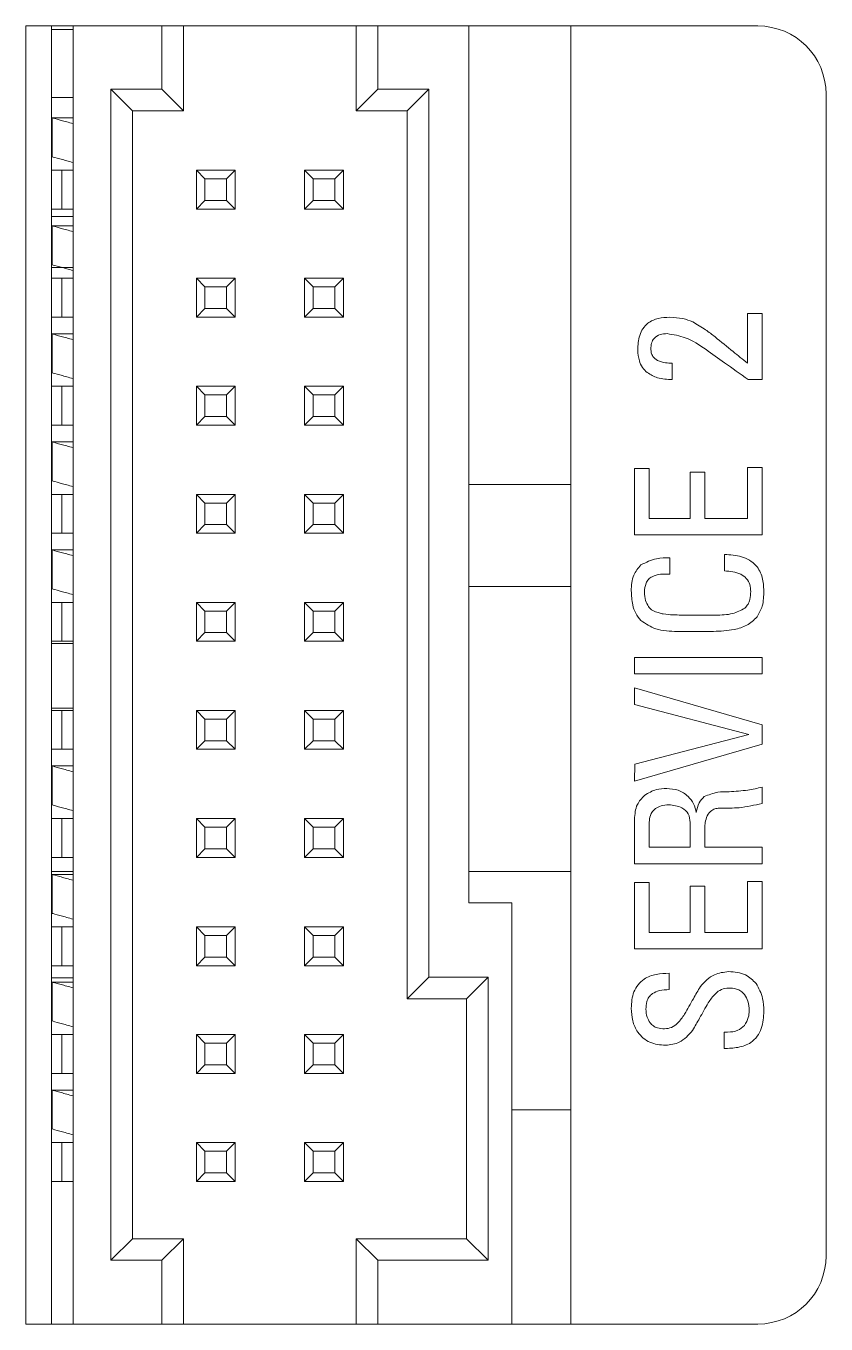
# Model space of a CAD drawing. Extents: x -194 to 239, y -574 to -265.
# Drawn here: x -117.987 to -115.016, y -309.008 to -304.185 of the extents above; entities that cross this region are included whole.
import ezdxf

# ---------------------------------------------------------------- set-up
doc = ezdxf.new("R2010")
doc.units = 0
doc.header["$LTSCALE"] = 0.5
doc.layers.get('0').update_dxf_attribs({"linetype": 'CONTINUOUS'})

msp = doc.modelspace()

# ---------------------------------------------------------------- linework, layer by layer
at = {"color": 7, "linetype": 'Continuous', "lineweight": 5}
for p, q in [((-115.26887, -304.1852), (-117.98698, -304.1852)), ((-117.98698, -304.1852), (-117.98698, -309.00826)), ((-117.89216, -304.1852), (-117.89216, -309.00826)), ((-117.81188, -304.1852), (-117.81188, -309.00826)), ((-117.48274, -304.42033), (-117.48274, -304.1852)), ((-117.40246, -304.50061), (-117.40246, -304.1852)), ((-116.76023, -304.1852), (-116.76023, -304.50061)), ((-116.67995, -304.1852), (-116.67995, -304.42033)), ((-116.34278, -307.44283), (-116.34278, -304.1852)), ((-115.9642, -304.1852), (-115.9642, -309.00826)), ((-117.81188, -304.19786), (-117.89216, -304.19786)), ((-117.6714, -304.42033), (-117.59112, -304.50061)), ((-117.6714, -304.42033), (-117.48274, -304.42033)), ((-117.6714, -308.77145), (-117.6714, -304.42033)), ((-117.48274, -304.42033), (-117.40246, -304.50061)), ((-116.67995, -304.42033), (-116.76023, -304.50061)), ((-116.67995, -304.42033), (-116.4913, -304.42033)), ((-116.4913, -304.42033), (-116.57157, -304.50061)), ((-116.4913, -304.42033), (-116.4913, -307.7198)), ((-117.81188, -304.4507), (-117.89216, -304.4507)), ((-115.01603, -308.75541), (-115.01603, -304.43805)), ((-117.8899, -304.52643), (-117.81188, -304.52643)), ((-117.8899, -304.67093), (-117.8899, -304.52643)), ((-117.59112, -304.50061), (-117.40246, -304.50061)), ((-117.59112, -308.69117), (-117.59112, -304.50061)), ((-116.76023, -304.50061), (-116.57157, -304.50061)), ((-116.57157, -304.50061), (-116.57157, -307.80008)), ((-117.8899, -304.64034), (-117.89216, -304.64034)), ((-117.89216, -304.72138), (-117.81188, -304.72138)), ((-117.85342, -304.72138), (-117.89216, -304.72138)), ((-117.85342, -304.72138), (-117.85342, -304.86588)), ((-117.81188, -304.72138), (-117.85342, -304.72138)), ((-117.35429, -304.86588), (-117.35429, -304.72138)), ((-117.35429, -304.72138), (-117.20979, -304.72138)), ((-117.35429, -304.72138), (-117.32218, -304.75349)), ((-117.32218, -304.75349), (-117.32218, -304.83377)), ((-117.2419, -304.75349), (-117.32218, -304.75349)), ((-117.2419, -304.75349), (-117.20979, -304.72138)), ((-117.2419, -304.83377), (-117.2419, -304.75349)), ((-117.20979, -304.72138), (-117.20979, -304.86588)), ((-116.9529, -304.72138), (-116.8084, -304.72138)), ((-116.9529, -304.86588), (-116.9529, -304.72138)), ((-116.92079, -304.75349), (-116.9529, -304.72138)), ((-116.84051, -304.75349), (-116.92079, -304.75349)), ((-116.92079, -304.75349), (-116.92079, -304.83377)), ((-116.8084, -304.72138), (-116.84051, -304.75349)), ((-116.84051, -304.83377), (-116.84051, -304.75349)), ((-116.8084, -304.72138), (-116.8084, -304.86588)), ((-117.35429, -304.86588), (-117.32218, -304.83377)), ((-117.32218, -304.83377), (-117.2419, -304.83377)), ((-117.20979, -304.86588), (-117.2419, -304.83377)), ((-116.92079, -304.83377), (-116.9529, -304.86588)), ((-116.92079, -304.83377), (-116.84051, -304.83377)), ((-116.8084, -304.86588), (-116.84051, -304.83377)), ((-117.85342, -304.86588), (-117.89216, -304.86588)), ((-117.81188, -304.89318), (-117.89216, -304.89318)), ((-117.85342, -304.86588), (-117.81188, -304.86588)), ((-117.20979, -304.86588), (-117.35429, -304.86588)), ((-116.8084, -304.86588), (-116.9529, -304.86588)), ((-117.8899, -304.92783), (-117.81188, -304.92783)), ((-117.8899, -304.92783), (-117.81188, -304.92783)), ((-117.8899, -305.07233), (-117.8899, -304.92783)), ((-117.81188, -305.08282), (-117.89216, -305.08282)), ((-117.89216, -305.12277), (-117.81188, -305.12277)), ((-117.85342, -305.12277), (-117.89216, -305.12277)), ((-117.85342, -305.12277), (-117.85342, -305.26727)), ((-117.81188, -305.12277), (-117.85342, -305.12277)), ((-117.35429, -305.26727), (-117.35429, -305.12277)), ((-117.35429, -305.12277), (-117.20979, -305.12277)), ((-117.35429, -305.12277), (-117.32218, -305.15488)), ((-117.2419, -305.15488), (-117.20979, -305.12277)), ((-117.20979, -305.12277), (-117.20979, -305.26727)), ((-116.9529, -305.26727), (-116.9529, -305.12277)), ((-116.9529, -305.12277), (-116.8084, -305.12277)), ((-116.92079, -305.15488), (-116.9529, -305.12277)), ((-116.8084, -305.12277), (-116.84051, -305.15488)), ((-116.8084, -305.12277), (-116.8084, -305.26727)), ((-117.32218, -305.15488), (-117.32218, -305.23516)), ((-117.2419, -305.15488), (-117.32218, -305.15488)), ((-117.2419, -305.23516), (-117.2419, -305.15488)), ((-116.92079, -305.15488), (-116.92079, -305.23516)), ((-116.84051, -305.15488), (-116.92079, -305.15488)), ((-116.84051, -305.23516), (-116.84051, -305.15488)), ((-117.35429, -305.26727), (-117.32218, -305.23516)), ((-117.32218, -305.23516), (-117.2419, -305.23516)), ((-117.20979, -305.26727), (-117.2419, -305.23516)), ((-116.92079, -305.23516), (-116.9529, -305.26727)), ((-116.92079, -305.23516), (-116.84051, -305.23516)), ((-116.8084, -305.26727), (-116.84051, -305.23516)), ((-117.85342, -305.26727), (-117.89216, -305.26727)), ((-117.85342, -305.26727), (-117.81188, -305.26727)), ((-117.20979, -305.26727), (-117.35429, -305.26727)), ((-116.8084, -305.26727), (-116.9529, -305.26727)), ((-115.30777, -305.4379), (-115.30777, -305.25384)), ((-115.30777, -305.25384), (-115.25307, -305.25384)), ((-115.25307, -305.25384), (-115.25307, -305.49868)), ((-117.8899, -305.33567), (-117.89216, -305.33567)), ((-117.8899, -305.33567), (-117.89216, -305.33567)), ((-117.8899, -305.32922), (-117.81188, -305.32922)), ((-117.8899, -305.32922), (-117.81188, -305.32922)), ((-117.8899, -305.47372), (-117.8899, -305.32922)), ((-115.58736, -305.4379), (-115.58736, -305.49868)), ((-117.89216, -305.52417), (-117.81188, -305.52417)), ((-117.85342, -305.52417), (-117.89216, -305.52417)), ((-117.85342, -305.52417), (-117.85342, -305.66867)), ((-117.81188, -305.52417), (-117.85342, -305.52417)), ((-117.35429, -305.52417), (-117.20979, -305.52417)), ((-117.35429, -305.66867), (-117.35429, -305.52417)), ((-117.35429, -305.52417), (-117.20979, -305.52417)), ((-117.35429, -305.52417), (-117.32218, -305.55628)), ((-117.2419, -305.55628), (-117.20979, -305.52417)), ((-117.20979, -305.52417), (-117.20979, -305.66867)), ((-116.9529, -305.52417), (-116.8084, -305.52417)), ((-116.9529, -305.52417), (-116.8084, -305.52417)), ((-116.9529, -305.66867), (-116.9529, -305.52417)), ((-116.92079, -305.55628), (-116.9529, -305.52417)), ((-116.8084, -305.52417), (-116.84051, -305.55628)), ((-116.8084, -305.52417), (-116.8084, -305.66867)), ((-115.25307, -305.49868), (-115.30569, -305.49868)), ((-117.32218, -305.55628), (-117.32218, -305.63656)), ((-117.2419, -305.55628), (-117.32218, -305.55628)), ((-117.2419, -305.63656), (-117.2419, -305.55628)), ((-116.84051, -305.55628), (-116.92079, -305.55628)), ((-116.92079, -305.55628), (-116.92079, -305.63656)), ((-116.84051, -305.63656), (-116.84051, -305.55628)), ((-117.35429, -305.66867), (-117.32218, -305.63656)), ((-117.32218, -305.63656), (-117.2419, -305.63656)), ((-117.20979, -305.66867), (-117.2419, -305.63656)), ((-116.92079, -305.63656), (-116.9529, -305.66867)), ((-116.92079, -305.63656), (-116.84051, -305.63656)), ((-116.8084, -305.66867), (-116.84051, -305.63656)), ((-117.85342, -305.66867), (-117.89216, -305.66867)), ((-117.85342, -305.66867), (-117.81188, -305.66867)), ((-117.20979, -305.66867), (-117.35429, -305.66867)), ((-116.8084, -305.66867), (-116.9529, -305.66867)), ((-117.8899, -305.87512), (-117.8899, -305.73062)), ((-117.8899, -305.73062), (-117.81188, -305.73062)), ((-117.8899, -305.77815), (-117.89216, -305.77815)), ((-115.72716, -305.82993), (-115.67246, -305.82993)), ((-115.72716, -306.07609), (-115.72716, -305.82993)), ((-115.67246, -305.82993), (-115.67246, -306.01531)), ((-115.30777, -305.82604), (-115.25307, -305.82604)), ((-115.30777, -306.01531), (-115.30777, -305.82604)), ((-115.25307, -305.82604), (-115.25307, -306.07609)), ((-115.52051, -305.84313), (-115.4658, -305.84313)), ((-115.52051, -306.01531), (-115.52051, -305.84313)), ((-115.4658, -305.84313), (-115.4658, -306.01531)), ((-117.89216, -305.92556), (-117.81188, -305.92556)), ((-117.85342, -305.92556), (-117.89216, -305.92556)), ((-117.85342, -305.92556), (-117.85342, -306.07006)), ((-117.81188, -305.92556), (-117.85342, -305.92556)), ((-117.35429, -305.92556), (-117.20979, -305.92556)), ((-117.35429, -305.92556), (-117.20979, -305.92556)), ((-117.35429, -306.07006), (-117.35429, -305.92556)), ((-117.35429, -305.92556), (-117.32218, -305.95767)), ((-117.2419, -305.95767), (-117.20979, -305.92556)), ((-117.20979, -305.92556), (-117.20979, -306.07006)), ((-116.9529, -305.92556), (-116.8084, -305.92556)), ((-116.9529, -306.07006), (-116.9529, -305.92556)), ((-116.9529, -305.92556), (-116.8084, -305.92556)), ((-116.92079, -305.95767), (-116.9529, -305.92556)), ((-116.8084, -305.92556), (-116.84051, -305.95767)), ((-116.8084, -305.92556), (-116.8084, -306.07006)), ((-116.34278, -305.88874), (-115.9642, -305.88874)), ((-116.34278, -305.88874), (-115.9642, -305.88874)), ((-117.2419, -305.95767), (-117.32218, -305.95767)), ((-117.32218, -305.95767), (-117.32218, -306.03795)), ((-117.2419, -306.03795), (-117.2419, -305.95767)), ((-116.92079, -305.95767), (-116.92079, -306.03795)), ((-116.84051, -305.95767), (-116.92079, -305.95767)), ((-116.84051, -306.03795), (-116.84051, -305.95767)), ((-115.67246, -306.01531), (-115.52051, -306.01531)), ((-115.4658, -306.01531), (-115.30777, -306.01531)), ((-117.85342, -306.07006), (-117.89216, -306.07006)), ((-117.85342, -306.07006), (-117.81188, -306.07006)), ((-117.35429, -306.07006), (-117.32218, -306.03795)), ((-117.20979, -306.07006), (-117.35429, -306.07006)), ((-117.32218, -306.03795), (-117.2419, -306.03795)), ((-117.20979, -306.07006), (-117.2419, -306.03795)), ((-116.92079, -306.03795), (-116.9529, -306.07006)), ((-116.8084, -306.07006), (-116.9529, -306.07006)), ((-116.92079, -306.03795), (-116.84051, -306.03795)), ((-116.8084, -306.07006), (-116.84051, -306.03795)), ((-115.25307, -306.07609), (-115.72716, -306.07609)), ((-117.8899, -306.13201), (-117.81188, -306.13201)), ((-117.8899, -306.27651), (-117.8899, -306.13201)), ((-115.59639, -306.16118), (-115.59639, -306.22196)), ((-115.39287, -306.20981), (-115.39287, -306.14903)), ((-117.8899, -306.22063), (-117.89216, -306.22063)), ((-117.8899, -306.22063), (-117.89216, -306.22063)), ((-116.34278, -306.26801), (-115.9642, -306.26801)), ((-116.34278, -306.26801), (-115.9642, -306.26801)), ((-117.89216, -306.32695), (-117.81188, -306.32695)), ((-117.85342, -306.32695), (-117.89216, -306.32695)), ((-117.85342, -306.32695), (-117.85342, -306.47146)), ((-117.81188, -306.32695), (-117.85342, -306.32695)), ((-117.35429, -306.32696), (-117.20979, -306.32696)), ((-117.35429, -306.47146), (-117.35429, -306.32696)), ((-117.35429, -306.32696), (-117.20979, -306.32696)), ((-117.35429, -306.32696), (-117.32218, -306.35907)), ((-117.32218, -306.35907), (-117.32218, -306.43935)), ((-117.2419, -306.35907), (-117.32218, -306.35907)), ((-117.2419, -306.35907), (-117.20979, -306.32696)), ((-117.2419, -306.43935), (-117.2419, -306.35907)), ((-117.20979, -306.32696), (-117.20979, -306.47146)), ((-116.9529, -306.32696), (-116.8084, -306.32696)), ((-116.9529, -306.47146), (-116.9529, -306.32696)), ((-116.9529, -306.32696), (-116.8084, -306.32696)), ((-116.92079, -306.35907), (-116.9529, -306.32696)), ((-116.92079, -306.35907), (-116.92079, -306.43935)), ((-116.84051, -306.35907), (-116.92079, -306.35907)), ((-116.8084, -306.32696), (-116.84051, -306.35907)), ((-116.84051, -306.43935), (-116.84051, -306.35907)), ((-116.8084, -306.32696), (-116.8084, -306.47146)), ((-115.5546, -306.37392), (-115.42639, -306.37392)), ((-117.35429, -306.47146), (-117.32218, -306.43935)), ((-117.32218, -306.43935), (-117.2419, -306.43935)), ((-117.20979, -306.47146), (-117.2419, -306.43935)), ((-116.92079, -306.43935), (-116.9529, -306.47146)), ((-116.92079, -306.43935), (-116.84051, -306.43935)), ((-116.8084, -306.47146), (-116.84051, -306.43935)), ((-115.43427, -306.4347), (-115.5678, -306.4347)), ((-117.81188, -306.47949), (-117.89216, -306.47949)), ((-117.85342, -306.47146), (-117.81188, -306.47146)), ((-117.20979, -306.47146), (-117.35429, -306.47146)), ((-116.8084, -306.47146), (-116.9529, -306.47146)), ((-115.72716, -306.59273), (-115.72716, -306.53195)), ((-115.72716, -306.53195), (-115.25307, -306.53195)), ((-115.25307, -306.53195), (-115.25307, -306.59273)), ((-115.25307, -306.59273), (-115.72716, -306.59273)), ((-115.72754, -306.7065), (-115.72716, -306.64477)), ((-115.72716, -306.64477), (-115.25307, -306.78172)), ((-117.89216, -306.72032), (-117.81188, -306.72032)), ((-117.89216, -306.72835), (-117.81188, -306.72835)), ((-117.85342, -306.72835), (-117.89216, -306.72835)), ((-117.85342, -306.72835), (-117.85342, -306.87285)), ((-117.81188, -306.72835), (-117.85342, -306.72835)), ((-117.35429, -306.72835), (-117.20979, -306.72835)), ((-117.35429, -306.72835), (-117.20979, -306.72835)), ((-117.35429, -306.87285), (-117.35429, -306.72835)), ((-117.35429, -306.72835), (-117.32218, -306.76046)), ((-117.2419, -306.76046), (-117.20979, -306.72835)), ((-117.20979, -306.72835), (-117.20979, -306.87285)), ((-116.9529, -306.72835), (-116.8084, -306.72835)), ((-116.9529, -306.72835), (-116.8084, -306.72835)), ((-116.9529, -306.87285), (-116.9529, -306.72835)), ((-116.92079, -306.76046), (-116.9529, -306.72835)), ((-116.8084, -306.72835), (-116.84051, -306.76046)), ((-116.8084, -306.72835), (-116.8084, -306.87285)), ((-115.30284, -306.8179), (-115.72754, -306.7065)), ((-117.2419, -306.76046), (-117.32218, -306.76046)), ((-117.32218, -306.76046), (-117.32218, -306.84074)), ((-117.2419, -306.84074), (-117.2419, -306.76046)), ((-116.84051, -306.76046), (-116.92079, -306.76046)), ((-116.92079, -306.76046), (-116.92079, -306.84074)), ((-116.84051, -306.84074), (-116.84051, -306.76046)), ((-115.25307, -306.78172), (-115.25307, -306.85408)), ((-117.35429, -306.87285), (-117.32218, -306.84074)), ((-117.32218, -306.84074), (-117.2419, -306.84074)), ((-117.20979, -306.87285), (-117.2419, -306.84074)), ((-116.92079, -306.84074), (-116.9529, -306.87285)), ((-116.92079, -306.84074), (-116.84051, -306.84074)), ((-116.8084, -306.87285), (-116.84051, -306.84074)), ((-115.72649, -306.92778), (-115.30284, -306.8179)), ((-117.85342, -306.87285), (-117.89216, -306.87285)), ((-117.85342, -306.87285), (-117.81188, -306.87285)), ((-117.20979, -306.87285), (-117.35429, -306.87285)), ((-116.8084, -306.87285), (-116.9529, -306.87285)), ((-115.25307, -306.85408), (-115.72716, -306.99122)), ((-117.8899, -306.9348), (-117.81188, -306.9348)), ((-117.8899, -307.0793), (-117.8899, -306.9348)), ((-115.72716, -306.99122), (-115.72649, -306.92778)), ((-117.8899, -306.99498), (-117.89216, -306.99498)), ((-115.25307, -307.01354), (-115.25307, -307.07365)), ((-117.89216, -307.12974), (-117.81188, -307.12974)), ((-117.85342, -307.12974), (-117.89216, -307.12974)), ((-117.85342, -307.12974), (-117.85342, -307.27425)), ((-117.81188, -307.12974), (-117.85342, -307.12974)), ((-117.35429, -307.12975), (-117.20979, -307.12975)), ((-117.35429, -307.12975), (-117.20979, -307.12975)), ((-117.35429, -307.27425), (-117.35429, -307.12975)), ((-117.35429, -307.12975), (-117.32218, -307.16186)), ((-117.2419, -307.16186), (-117.20979, -307.12975)), ((-117.20979, -307.12975), (-117.20979, -307.27425)), ((-116.9529, -307.12975), (-116.8084, -307.12975)), ((-116.9529, -307.27425), (-116.9529, -307.12975)), ((-116.9529, -307.12975), (-116.8084, -307.12975)), ((-116.92079, -307.16186), (-116.9529, -307.12975)), ((-116.8084, -307.12975), (-116.84051, -307.16186)), ((-116.8084, -307.12975), (-116.8084, -307.27425)), ((-117.2419, -307.16186), (-117.32218, -307.16186)), ((-117.32218, -307.16186), (-117.32218, -307.24214)), ((-117.2419, -307.24214), (-117.2419, -307.16186)), ((-116.92079, -307.16186), (-116.92079, -307.24214)), ((-116.84051, -307.16186), (-116.92079, -307.16186)), ((-116.84051, -307.24214), (-116.84051, -307.16186)), ((-115.72716, -307.29778), (-115.72716, -307.13282)), ((-115.67246, -307.14393), (-115.67246, -307.237)), ((-115.52051, -307.237), (-115.52051, -307.14459)), ((-115.4658, -307.16444), (-115.4658, -307.237)), ((-117.85342, -307.27425), (-117.89216, -307.27425)), ((-117.85342, -307.27425), (-117.81188, -307.27425)), ((-117.35429, -307.27425), (-117.32218, -307.24214)), ((-117.20979, -307.27425), (-117.35429, -307.27425)), ((-117.32218, -307.24214), (-117.2419, -307.24214)), ((-117.20979, -307.27425), (-117.2419, -307.24214)), ((-116.92079, -307.24214), (-116.9529, -307.27425)), ((-116.8084, -307.27425), (-116.9529, -307.27425)), ((-116.92079, -307.24214), (-116.84051, -307.24214)), ((-116.8084, -307.27425), (-116.84051, -307.24214)), ((-115.67246, -307.237), (-115.52051, -307.237)), ((-115.4658, -307.237), (-115.25307, -307.237)), ((-115.25307, -307.237), (-115.25307, -307.29778)), ((-115.25307, -307.29778), (-115.72716, -307.29778)), ((-117.81188, -307.32684), (-117.89216, -307.32684)), ((-117.8899, -307.33777), (-117.81188, -307.33777)), ((-117.8899, -307.48228), (-117.8899, -307.33777)), ((-115.9642, -307.32681), (-116.34278, -307.32681)), ((-115.72716, -307.36768), (-115.67246, -307.36768)), ((-115.72716, -307.61384), (-115.72716, -307.36768)), ((-115.67246, -307.36768), (-115.67246, -307.55306)), ((-115.30777, -307.55306), (-115.30777, -307.36378)), ((-115.30777, -307.36378), (-115.25307, -307.36378)), ((-115.25307, -307.36378), (-115.25307, -307.61384)), ((-115.52051, -307.38088), (-115.4658, -307.38088)), ((-115.52051, -307.55306), (-115.52051, -307.38088)), ((-115.4658, -307.38088), (-115.4658, -307.55306)), ((-116.34278, -307.44283), (-116.18222, -307.44283)), ((-116.34278, -307.44283), (-116.18222, -307.44283)), ((-116.18222, -307.44283), (-116.18222, -307.44283)), ((-116.18222, -309.00826), (-116.18222, -307.44283)), ((-117.89216, -307.53272), (-117.81188, -307.53272)), ((-117.85342, -307.53272), (-117.89216, -307.53272)), ((-117.85342, -307.53272), (-117.85342, -307.67722)), ((-117.81188, -307.53272), (-117.85342, -307.53272)), ((-117.35429, -307.53272), (-117.20979, -307.53272)), ((-117.35429, -307.67722), (-117.35429, -307.53272)), ((-117.35429, -307.53272), (-117.20979, -307.53272)), ((-117.35429, -307.53272), (-117.32218, -307.56483)), ((-117.32218, -307.56483), (-117.32218, -307.64511)), ((-117.2419, -307.56483), (-117.32218, -307.56483)), ((-117.2419, -307.56483), (-117.20979, -307.53272)), ((-117.2419, -307.64511), (-117.2419, -307.56483)), ((-117.20979, -307.53272), (-117.20979, -307.67722)), ((-116.9529, -307.53272), (-116.8084, -307.53272)), ((-116.9529, -307.67722), (-116.9529, -307.53272)), ((-116.9529, -307.53272), (-116.8084, -307.53272)), ((-116.92079, -307.56483), (-116.9529, -307.53272)), ((-116.92079, -307.56483), (-116.92079, -307.64511)), ((-116.84051, -307.56483), (-116.92079, -307.56483)), ((-116.8084, -307.53272), (-116.84051, -307.56483)), ((-116.84051, -307.64511), (-116.84051, -307.56483)), ((-116.8084, -307.53272), (-116.8084, -307.67722)), ((-115.67246, -307.55306), (-115.52051, -307.55306)), ((-115.4658, -307.55306), (-115.30777, -307.55306)), ((-115.25307, -307.61384), (-115.72716, -307.61384)), ((-117.35429, -307.67722), (-117.32218, -307.64511)), ((-117.32218, -307.64511), (-117.2419, -307.64511)), ((-117.20979, -307.67722), (-117.2419, -307.64511)), ((-116.92079, -307.64511), (-116.9529, -307.67722)), ((-116.92079, -307.64511), (-116.84051, -307.64511)), ((-116.8084, -307.67722), (-116.84051, -307.64511)), ((-117.85342, -307.67722), (-117.89216, -307.67722)), ((-117.85342, -307.67722), (-117.81188, -307.67722)), ((-117.20979, -307.67722), (-117.35429, -307.67722)), ((-116.8084, -307.67722), (-116.9529, -307.67722)), ((-115.59838, -307.70501), (-115.59838, -307.76579)), ((-117.81188, -307.72191), (-117.89216, -307.72191)), ((-117.8899, -307.73759), (-117.81188, -307.73759)), ((-117.8899, -307.88209), (-117.8899, -307.73759)), ((-116.4913, -307.7198), (-116.57157, -307.80008)), ((-116.4913, -307.7198), (-116.27053, -307.7198)), ((-116.27053, -307.7198), (-116.35081, -307.80008)), ((-116.27053, -307.7198), (-116.27053, -308.77145)), ((-116.57157, -307.80008), (-116.35081, -307.80008)), ((-116.35081, -307.80008), (-116.35081, -308.69117)), ((-117.89216, -307.93253), (-117.81188, -307.93253)), ((-117.85342, -307.93253), (-117.89216, -307.93253)), ((-117.85342, -307.93253), (-117.85342, -308.07704)), ((-117.81188, -307.93253), (-117.85342, -307.93253)), ((-117.35429, -307.93253), (-117.20979, -307.93253)), ((-117.35429, -307.93254), (-117.20979, -307.93254)), ((-117.35429, -308.07704), (-117.35429, -307.93254)), ((-117.35429, -307.93254), (-117.32218, -307.96465)), ((-117.2419, -307.96465), (-117.20979, -307.93254)), ((-117.20979, -307.93254), (-117.20979, -308.07704)), ((-116.9529, -307.93253), (-116.8084, -307.93253)), ((-116.9529, -307.93254), (-116.8084, -307.93254)), ((-116.9529, -308.07704), (-116.9529, -307.93254)), ((-116.92079, -307.96465), (-116.9529, -307.93254)), ((-116.8084, -307.93254), (-116.84051, -307.96465)), ((-116.8084, -307.93254), (-116.8084, -308.07704)), ((-115.3942, -307.92382), (-115.38128, -307.92382)), ((-115.3942, -307.9846), (-115.3942, -307.92382)), ((-117.2419, -307.96465), (-117.32218, -307.96465)), ((-117.32218, -307.96465), (-117.32218, -308.04493)), ((-117.2419, -308.04493), (-117.2419, -307.96465)), ((-116.84051, -307.96465), (-116.92079, -307.96465)), ((-116.92079, -307.96465), (-116.92079, -308.04493)), ((-116.84051, -308.04493), (-116.84051, -307.96465)), ((-117.35429, -308.07704), (-117.32218, -308.04493)), ((-117.32218, -308.04493), (-117.2419, -308.04493)), ((-117.20979, -308.07704), (-117.2419, -308.04493)), ((-116.92079, -308.04493), (-116.9529, -308.07704)), ((-116.92079, -308.04493), (-116.84051, -308.04493)), ((-116.8084, -308.07704), (-116.84051, -308.04493)), ((-117.85342, -308.07704), (-117.89216, -308.07704)), ((-117.85342, -308.07704), (-117.81188, -308.07704)), ((-117.20979, -308.07704), (-117.35429, -308.07704)), ((-116.8084, -308.07704), (-116.9529, -308.07704)), ((-117.8899, -308.13898), (-117.81188, -308.13898)), ((-117.8899, -308.13898), (-117.81188, -308.13898)), ((-117.8899, -308.28349), (-117.8899, -308.13898)), ((-115.9642, -308.21177), (-116.18222, -308.21177)), ((-117.89216, -308.33393), (-117.81188, -308.33393)), ((-117.85342, -308.33393), (-117.89216, -308.33393)), ((-117.85342, -308.33393), (-117.85342, -308.47843)), ((-117.81188, -308.33393), (-117.85342, -308.33393)), ((-117.35429, -308.33393), (-117.20979, -308.33393)), ((-117.35429, -308.47843), (-117.35429, -308.33393)), ((-117.35429, -308.33393), (-117.32218, -308.36604)), ((-117.2419, -308.36604), (-117.20979, -308.33393)), ((-117.20979, -308.33393), (-117.20979, -308.47843)), ((-116.9529, -308.33393), (-116.8084, -308.33393)), ((-116.9529, -308.47843), (-116.9529, -308.33393)), ((-116.92079, -308.36604), (-116.9529, -308.33393)), ((-116.8084, -308.33393), (-116.84051, -308.36604)), ((-116.8084, -308.33393), (-116.8084, -308.47843)), ((-117.2419, -308.36604), (-117.32218, -308.36604)), ((-117.32218, -308.36604), (-117.32218, -308.44632)), ((-117.2419, -308.44632), (-117.2419, -308.36604)), ((-116.84051, -308.36604), (-116.92079, -308.36604)), ((-116.92079, -308.36604), (-116.92079, -308.44632)), ((-116.84051, -308.44632), (-116.84051, -308.36604)), ((-117.85342, -308.47843), (-117.89216, -308.47843)), ((-117.85342, -308.47843), (-117.81188, -308.47843)), ((-117.35429, -308.47843), (-117.32218, -308.44632)), ((-117.20979, -308.47843), (-117.35429, -308.47843)), ((-117.32218, -308.44632), (-117.2419, -308.44632)), ((-117.20979, -308.47843), (-117.2419, -308.44632)), ((-116.92079, -308.44632), (-116.9529, -308.47843)), ((-116.8084, -308.47843), (-116.9529, -308.47843)), ((-116.92079, -308.44632), (-116.84051, -308.44632)), ((-116.8084, -308.47843), (-116.84051, -308.44632)), ((-117.6714, -308.77145), (-117.59112, -308.69117)), ((-117.59112, -308.69117), (-117.40246, -308.69117)), ((-117.40246, -308.69117), (-117.59112, -308.69117)), ((-117.48274, -308.77145), (-117.40246, -308.69117)), ((-117.40246, -309.00826), (-117.40246, -308.69117)), ((-116.76023, -308.69117), (-116.35081, -308.69117)), ((-116.76023, -308.69117), (-116.76023, -309.00826)), ((-116.35081, -308.69117), (-116.76023, -308.69117)), ((-116.67995, -308.77145), (-116.76023, -308.69117)), ((-116.27053, -308.77145), (-116.35081, -308.69117)), ((-117.48274, -308.77145), (-117.6714, -308.77145)), ((-117.48274, -309.00826), (-117.48274, -308.77145)), ((-116.27053, -308.77145), (-116.67995, -308.77145)), ((-116.67995, -308.77145), (-116.67995, -309.00826)), ((-117.98698, -309.00826), (-115.26887, -309.00826))]:
    msp.add_line(p, q, dxfattribs=at)
at = {"color": 7, "linetype": 'Continuous', "lineweight": 5, "flags": 128}
msp.add_lwpolyline([(-117.85342, -306.47146), (-117.859, -306.47146), (-117.86438, -306.47146), (-117.86955, -306.47146), (-117.87452, -306.47146), (-117.87926, -306.47146), (-117.88379, -306.47146), (-117.88809, -306.47146), (-117.89216, -306.47146)], dxfattribs=at)
at = {"color": 7, "linetype": 'Continuous', "lineweight": 5}
for centre, start, end in [((-115.26887, -304.43805), 0, 90), ((-115.26887, -308.75541), 270, 0)]:
    msp.add_arc(centre, 0.25285, start, end, dxfattribs=at)
for points, knots in [([(-117.8899, -304.52643), (-117.88471, -304.52792), (-117.87693, -304.53016), (-117.82815, -304.54365), (-117.81188, -304.54816)], [0, 0, 0, 0, 0.6665787, 1, 1, 1, 1]), ([(-117.8899, -304.67093), (-117.88471, -304.67242), (-117.87693, -304.67466), (-117.82815, -304.68816), (-117.81188, -304.69266)], [0, 0, 0, 0, 0.6665793, 1, 1, 1, 1]), ([(-117.8899, -304.92783), (-117.88471, -304.92932), (-117.87693, -304.93155), (-117.82815, -304.94505), (-117.81188, -304.94955)], [0, 0, 0, 0, 0.6665786, 1, 1, 1, 1]), ([(-117.8899, -305.07233), (-117.88471, -305.07382), (-117.87693, -305.07605), (-117.82815, -305.08955), (-117.81188, -305.09405)], [0, 0, 0, 0, 0.6665793, 1, 1, 1, 1]), ([(-115.715, -305.3888), (-115.71415, -305.37051), (-115.71245, -305.33415), (-115.68374, -305.28842), (-115.63924, -305.26969), (-115.61069, -305.26837), (-115.59639, -305.26771)], [0, 0, 0, 0, 0.2809587, 0.5588005, 0.7788656, 1, 1, 1, 1]), ([(-115.59639, -305.26771), (-115.57992, -305.26839), (-115.55052, -305.26959), (-115.52315, -305.28022), (-115.5111, -305.2849)], [0, 0, 0, 0, 0.5599521, 1, 1, 1, 1]), ([(-115.5111, -305.2849), (-115.4949, -305.29417), (-115.46594, -305.31073), (-115.4398, -305.33144), (-115.42829, -305.34055)], [0, 0, 0, 0, 0.559716, 1, 1, 1, 1]), ([(-117.8899, -305.32922), (-117.88471, -305.33071), (-117.87693, -305.33295), (-117.82815, -305.34644), (-117.81188, -305.35094)], [0, 0, 0, 0, 0.6665786, 1, 1, 1, 1]), ([(-115.60579, -305.32849), (-115.61463, -305.32899), (-115.63226, -305.32999), (-115.65481, -305.3429), (-115.66529, -305.36398), (-115.66601, -305.37786), (-115.66638, -305.38481)], [0, 0, 0, 0, 0.2806723, 0.5595399, 0.7793625, 1, 1, 1, 1]), ([(-115.46172, -305.38737), (-115.48645, -305.37066), (-115.53053, -305.34086), (-115.58283, -305.33226), (-115.60579, -305.32849)], [0, 0, 0, 0, 0.5610365, 1, 1, 1, 1]), ([(-115.42829, -305.34055), (-115.4058, -305.35873), (-115.36564, -305.3912), (-115.32546, -305.42363), (-115.30777, -305.4379)], [0, 0, 0, 0, 0.5599994, 1, 1, 1, 1]), ([(-115.68005, -305.47313), (-115.68643, -305.46699), (-115.69919, -305.4547), (-115.71258, -305.4254), (-115.71408, -305.40268), (-115.715, -305.3888)], [0, 0, 0, 0, 0.2800277, 0.5601225, 1, 1, 1, 1]), ([(-115.66638, -305.38481), (-115.66611, -305.38971), (-115.66559, -305.39951), (-115.65885, -305.41632), (-115.6483, -305.42365), (-115.64188, -305.42811)], [0, 0, 0, 0, 0.2813526, 0.5620499, 1, 1, 1, 1]), ([(-115.30569, -305.49868), (-115.33479, -305.47786), (-115.38675, -305.4407), (-115.43881, -305.40367), (-115.46172, -305.38737)], [0, 0, 0, 0, 0.5599916, 1, 1, 1, 1]), ([(-115.64188, -305.42811), (-115.63198, -305.43153), (-115.61428, -305.43764), (-115.5956, -305.43782), (-115.58736, -305.4379)], [0, 0, 0, 0, 0.5592152, 1, 1, 1, 1]), ([(-117.8899, -305.47372), (-117.88471, -305.47521), (-117.87693, -305.47745), (-117.82815, -305.49095), (-117.81188, -305.49545)], [0, 0, 0, 0, 0.666579, 1, 1, 1, 1]), ([(-115.58736, -305.49868), (-115.60595, -305.49811), (-115.63908, -305.49711), (-115.66755, -305.48045), (-115.68005, -305.47313)], [0, 0, 0, 0, 0.5608246, 1, 1, 1, 1]), ([(-117.8899, -305.73062), (-117.88471, -305.73211), (-117.87693, -305.73434), (-117.82815, -305.74784), (-117.81188, -305.75234)], [0, 0, 0, 0, 0.6665848, 1, 1, 1, 1]), ([(-117.8899, -305.87512), (-117.88471, -305.87661), (-117.87693, -305.87884), (-117.82815, -305.89234), (-117.81188, -305.89684)], [0, 0, 0, 0, 0.6665845, 1, 1, 1, 1]), ([(-117.8899, -306.13201), (-117.88471, -306.1335), (-117.87693, -306.13574), (-117.82815, -306.14923), (-117.81188, -306.15373)], [0, 0, 0, 0, 0.6665848, 1, 1, 1, 1]), ([(-115.70323, -306.18778), (-115.68438, -306.17842), (-115.65059, -306.16164), (-115.61301, -306.16133), (-115.59639, -306.16118)], [0, 0, 0, 0, 0.5577456, 1, 1, 1, 1]), ([(-115.39287, -306.14903), (-115.37157, -306.15007), (-115.32916, -306.15215), (-115.27484, -306.18311), (-115.24968, -306.23378), (-115.24789, -306.26716), (-115.24699, -306.28388)], [0, 0, 0, 0, 0.2809682, 0.5593341, 0.7791176, 1, 1, 1, 1]), ([(-115.73932, -306.28398), (-115.73857, -306.26352), (-115.73724, -306.22708), (-115.71359, -306.19976), (-115.70323, -306.18778)], [0, 0, 0, 0, 0.5615513, 1, 1, 1, 1]), ([(-115.29562, -306.28683), (-115.29623, -306.27804), (-115.29745, -306.2605), (-115.31075, -306.2369), (-115.34194, -306.21353), (-115.37187, -306.21134), (-115.39287, -306.20981)], [0, 0, 0, 0, 0.1872992, 0.3740614, 0.5610889, 1, 1, 1, 1]), ([(-115.59639, -306.22196), (-115.61952, -306.22147), (-115.64848, -306.22084), (-115.67658, -306.24063), (-115.68737, -306.26083), (-115.68936, -306.27757), (-115.69069, -306.28873)], [0, 0, 0, 0, 0.4986046, 0.6239702, 0.7494199, 1, 1, 1, 1]), ([(-117.8899, -306.27651), (-117.88471, -306.278), (-117.87693, -306.28024), (-117.82815, -306.29374), (-117.81188, -306.29824)], [0, 0, 0, 0, 0.6665845, 1, 1, 1, 1]), ([(-115.70332, -306.39443), (-115.71038, -306.38578), (-115.72452, -306.36846), (-115.7371, -306.33004), (-115.73848, -306.30145), (-115.73932, -306.28398)], [0, 0, 0, 0, 0.2796125, 0.5597646, 1, 1, 1, 1]), ([(-115.69069, -306.28873), (-115.69006, -306.2995), (-115.68894, -306.31874), (-115.67914, -306.33523), (-115.67483, -306.34248)], [0, 0, 0, 0, 0.5600154, 1, 1, 1, 1]), ([(-115.31746, -306.34827), (-115.31318, -306.34365), (-115.3046, -306.33438), (-115.29689, -306.31282), (-115.2961, -306.29669), (-115.29562, -306.28683)], [0, 0, 0, 0, 0.2795697, 0.5596932, 1, 1, 1, 1]), ([(-115.24699, -306.28388), (-115.24735, -306.30327), (-115.24798, -306.33781), (-115.26458, -306.36792), (-115.27187, -306.38113)], [0, 0, 0, 0, 0.5610882, 1, 1, 1, 1]), ([(-115.67483, -306.34248), (-115.67161, -306.3467), (-115.66585, -306.35422), (-115.65737, -306.35834), (-115.65365, -306.36015)], [0, 0, 0, 0, 0.5609432, 1, 1, 1, 1]), ([(-115.65365, -306.36015), (-115.64759, -306.36231), (-115.63678, -306.36617), (-115.62561, -306.36885), (-115.6207, -306.37002)], [0, 0, 0, 0, 0.5601187, 1, 1, 1, 1]), ([(-115.42639, -306.37392), (-115.40476, -306.37388), (-115.36627, -306.37382), (-115.33233, -306.35606), (-115.31746, -306.34827)], [0, 0, 0, 0, 0.5619657, 1, 1, 1, 1]), ([(-115.5678, -306.4347), (-115.59544, -306.43418), (-115.64466, -306.43327), (-115.68545, -306.40627), (-115.70332, -306.39443)], [0, 0, 0, 0, 0.5616354, 1, 1, 1, 1]), ([(-115.6207, -306.37002), (-115.6084, -306.37136), (-115.58642, -306.37375), (-115.56432, -306.37387), (-115.5546, -306.37392)], [0, 0, 0, 0, 0.5599249, 1, 1, 1, 1]), ([(-115.27187, -306.38113), (-115.28403, -306.39241), (-115.30839, -306.41501), (-115.36621, -306.43184), (-115.40845, -306.43361), (-115.43427, -306.4347)], [0, 0, 0, 0, 0.2789271, 0.559186, 1, 1, 1, 1]), ([(-117.8899, -306.9348), (-117.88471, -306.93629), (-117.87693, -306.93853), (-117.82815, -306.95202), (-117.81188, -306.95652)], [0, 0, 0, 0, 0.6665848, 1, 1, 1, 1]), ([(-115.68993, -307.04402), (-115.67572, -307.03538), (-115.65027, -307.01991), (-115.62066, -307.01872), (-115.60759, -307.01819)], [0, 0, 0, 0, 0.5586523, 1, 1, 1, 1]), ([(-115.60759, -307.01819), (-115.59305, -307.01935), (-115.564, -307.02167), (-115.52899, -307.04426), (-115.50624, -307.07449), (-115.50068, -307.09665), (-115.4979, -307.10775)], [0, 0, 0, 0, 0.2800936, 0.5595447, 0.7796197, 1, 1, 1, 1]), ([(-115.46865, -307.04867), (-115.45196, -307.04208), (-115.42205, -307.03025), (-115.38996, -307.03032), (-115.37577, -307.03035)], [0, 0, 0, 0, 0.5577875, 1, 1, 1, 1]), ([(-115.37577, -307.03035), (-115.35261, -307.029), (-115.31125, -307.0266), (-115.27084, -307.01753), (-115.25307, -307.01354)], [0, 0, 0, 0, 0.5601183, 1, 1, 1, 1]), ([(-117.8899, -307.0793), (-117.88471, -307.08079), (-117.87693, -307.08303), (-117.82815, -307.09652), (-117.81188, -307.10103)], [0, 0, 0, 0, 0.6665879, 1, 1, 1, 1]), ([(-115.72716, -307.13282), (-115.72585, -307.11367), (-115.7235, -307.07951), (-115.70018, -307.05486), (-115.68993, -307.04402)], [0, 0, 0, 0, 0.5603953, 1, 1, 1, 1]), ([(-115.60037, -307.07897), (-115.6101, -307.07946), (-115.62746, -307.08034), (-115.64235, -307.08915), (-115.64891, -307.09303)], [0, 0, 0, 0, 0.5601794, 1, 1, 1, 1]), ([(-115.52051, -307.14459), (-115.52167, -307.13356), (-115.52399, -307.11152), (-115.55509, -307.0836), (-115.58319, -307.08073), (-115.60037, -307.07897)], [0, 0, 0, 0, 0.2801577, 0.559769, 1, 1, 1, 1]), ([(-115.4979, -307.10775), (-115.49546, -307.09509), (-115.49111, -307.07256), (-115.4755, -307.05595), (-115.46865, -307.04867)], [0, 0, 0, 0, 0.5618271, 1, 1, 1, 1]), ([(-115.25307, -307.07365), (-115.28153, -307.08031), (-115.33247, -307.09224), (-115.38472, -307.09147), (-115.40778, -307.09113)], [0, 0, 0, 0, 0.5587366, 1, 1, 1, 1]), ([(-115.64891, -307.09303), (-115.65302, -307.09661), (-115.66125, -307.10377), (-115.67073, -307.12129), (-115.6718, -307.13534), (-115.67246, -307.14393)], [0, 0, 0, 0, 0.2802169, 0.5603051, 1, 1, 1, 1]), ([(-115.45745, -307.12), (-115.46028, -307.12806), (-115.46535, -307.14248), (-115.46566, -307.15772), (-115.4658, -307.16444)], [0, 0, 0, 0, 0.5593806, 1, 1, 1, 1]), ([(-115.40778, -307.09113), (-115.41345, -307.09145), (-115.42478, -307.09209), (-115.44418, -307.10007), (-115.45242, -307.11245), (-115.45745, -307.12)], [0, 0, 0, 0, 0.2812604, 0.5619598, 1, 1, 1, 1]), ([(-117.8899, -307.33777), (-117.88471, -307.33926), (-117.87693, -307.3415), (-117.82815, -307.355), (-117.81188, -307.3595)], [0, 0, 0, 0, 0.6665879, 1, 1, 1, 1]), ([(-117.8899, -307.48228), (-117.88471, -307.48377), (-117.87693, -307.486), (-117.82815, -307.4995), (-117.81188, -307.504)], [0, 0, 0, 0, 0.6665793, 1, 1, 1, 1]), ([(-115.73932, -307.83483), (-115.73807, -307.81409), (-115.7356, -307.77284), (-115.69788, -307.72436), (-115.64675, -307.70704), (-115.61452, -307.70569), (-115.59838, -307.70501)], [0, 0, 0, 0, 0.2806042, 0.5581294, 0.7786431, 1, 1, 1, 1]), ([(-115.48271, -307.7543), (-115.46665, -307.73684), (-115.43796, -307.70563), (-115.39624, -307.70098), (-115.37786, -307.69893)], [0, 0, 0, 0, 0.5595245, 1, 1, 1, 1]), ([(-115.37786, -307.69893), (-115.35561, -307.70042), (-115.31592, -307.70307), (-115.28796, -307.73081), (-115.27567, -307.743)], [0, 0, 0, 0, 0.560505, 1, 1, 1, 1]), ([(-117.8899, -307.73759), (-117.88471, -307.73908), (-117.87693, -307.74131), (-117.82815, -307.75481), (-117.81188, -307.75931)], [0, 0, 0, 0, 0.666579, 1, 1, 1, 1]), ([(-115.5413, -307.85696), (-115.5304, -307.83778), (-115.51092, -307.80353), (-115.49133, -307.76934), (-115.48271, -307.7543)], [0, 0, 0, 0, 0.5599954, 1, 1, 1, 1]), ([(-115.27567, -307.743), (-115.26588, -307.76097), (-115.24836, -307.79316), (-115.24741, -307.82964), (-115.24699, -307.84575)], [0, 0, 0, 0, 0.5584023, 1, 1, 1, 1]), ([(-115.66087, -307.78023), (-115.66543, -307.78437), (-115.67454, -307.79266), (-115.68323, -307.81335), (-115.68409, -307.8291), (-115.68461, -307.83873)], [0, 0, 0, 0, 0.2795803, 0.5597134, 1, 1, 1, 1]), ([(-115.59838, -307.76579), (-115.61071, -307.76594), (-115.63268, -307.7662), (-115.65227, -307.77595), (-115.66087, -307.78023)], [0, 0, 0, 0, 0.5611879, 1, 1, 1, 1]), ([(-115.37786, -307.75971), (-115.38697, -307.76091), (-115.40521, -307.7633), (-115.43221, -307.78323), (-115.4454, -307.80258), (-115.45346, -307.81442)], [0, 0, 0, 0, 0.2793313, 0.559448, 1, 1, 1, 1]), ([(-115.3186, -307.78412), (-115.32291, -307.77963), (-115.33152, -307.77065), (-115.35215, -307.76134), (-115.36811, -307.76033), (-115.37786, -307.75971)], [0, 0, 0, 0, 0.2800994, 0.5601268, 1, 1, 1, 1]), ([(-115.3017, -307.84405), (-115.30208, -307.832), (-115.30278, -307.81052), (-115.31377, -307.79218), (-115.3186, -307.78412)], [0, 0, 0, 0, 0.560714, 1, 1, 1, 1]), ([(-115.61168, -307.97244), (-115.63173, -307.97078), (-115.67173, -307.96747), (-115.71566, -307.92892), (-115.7366, -307.88166), (-115.73841, -307.85046), (-115.73932, -307.83483)], [0, 0, 0, 0, 0.2800195, 0.5584908, 0.7789798, 1, 1, 1, 1]), ([(-115.68461, -307.83873), (-115.68409, -307.84879), (-115.68315, -307.86676), (-115.67375, -307.88198), (-115.66961, -307.88868)], [0, 0, 0, 0, 0.5602886, 1, 1, 1, 1]), ([(-115.45346, -307.81442), (-115.46418, -307.83363), (-115.48334, -307.86794), (-115.50282, -307.90206), (-115.51139, -307.91708)], [0, 0, 0, 0, 0.5599954, 1, 1, 1, 1]), ([(-115.24699, -307.84575), (-115.24804, -307.86774), (-115.25012, -307.91142), (-115.2881, -307.96475), (-115.3429, -307.98258), (-115.37707, -307.98393), (-115.3942, -307.9846)], [0, 0, 0, 0, 0.2809543, 0.5581471, 0.7785958, 1, 1, 1, 1]), ([(-115.31898, -307.89875), (-115.31317, -307.88932), (-115.30278, -307.87244), (-115.30203, -307.85274), (-115.3017, -307.84405)], [0, 0, 0, 0, 0.5588164, 1, 1, 1, 1]), ([(-117.8899, -307.88209), (-117.88471, -307.88358), (-117.87693, -307.88582), (-117.82815, -307.89931), (-117.81188, -307.90381)], [0, 0, 0, 0, 0.6665793, 1, 1, 1, 1]), ([(-115.66961, -307.88868), (-115.6657, -307.89282), (-115.65787, -307.9011), (-115.63915, -307.91006), (-115.62451, -307.91105), (-115.61557, -307.91166)], [0, 0, 0, 0, 0.2800306, 0.5602369, 1, 1, 1, 1]), ([(-115.61557, -307.91166), (-115.60656, -307.91046), (-115.58851, -307.90805), (-115.56205, -307.88797), (-115.54917, -307.86873), (-115.5413, -307.85696)], [0, 0, 0, 0, 0.2793076, 0.5594419, 1, 1, 1, 1]), ([(-115.38128, -307.92382), (-115.36793, -307.92305), (-115.34412, -307.92167), (-115.32665, -307.90574), (-115.31898, -307.89875)], [0, 0, 0, 0, 0.5607181, 1, 1, 1, 1]), ([(-115.51139, -307.91708), (-115.52652, -307.93439), (-115.55356, -307.9653), (-115.59391, -307.97026), (-115.61168, -307.97244)], [0, 0, 0, 0, 0.5598117, 1, 1, 1, 1]), ([(-117.8899, -308.13898), (-117.88471, -308.14047), (-117.87693, -308.14271), (-117.82815, -308.15621), (-117.81188, -308.16071)], [0, 0, 0, 0, 0.6665789, 1, 1, 1, 1]), ([(-117.8899, -308.28349), (-117.88471, -308.28498), (-117.87693, -308.28721), (-117.82815, -308.30071), (-117.81188, -308.30521)], [0, 0, 0, 0, 0.6665793, 1, 1, 1, 1])]:
    msp.add_open_spline(points, degree=3, knots=knots, dxfattribs=at)

doc.saveas('drawing.dxf')
